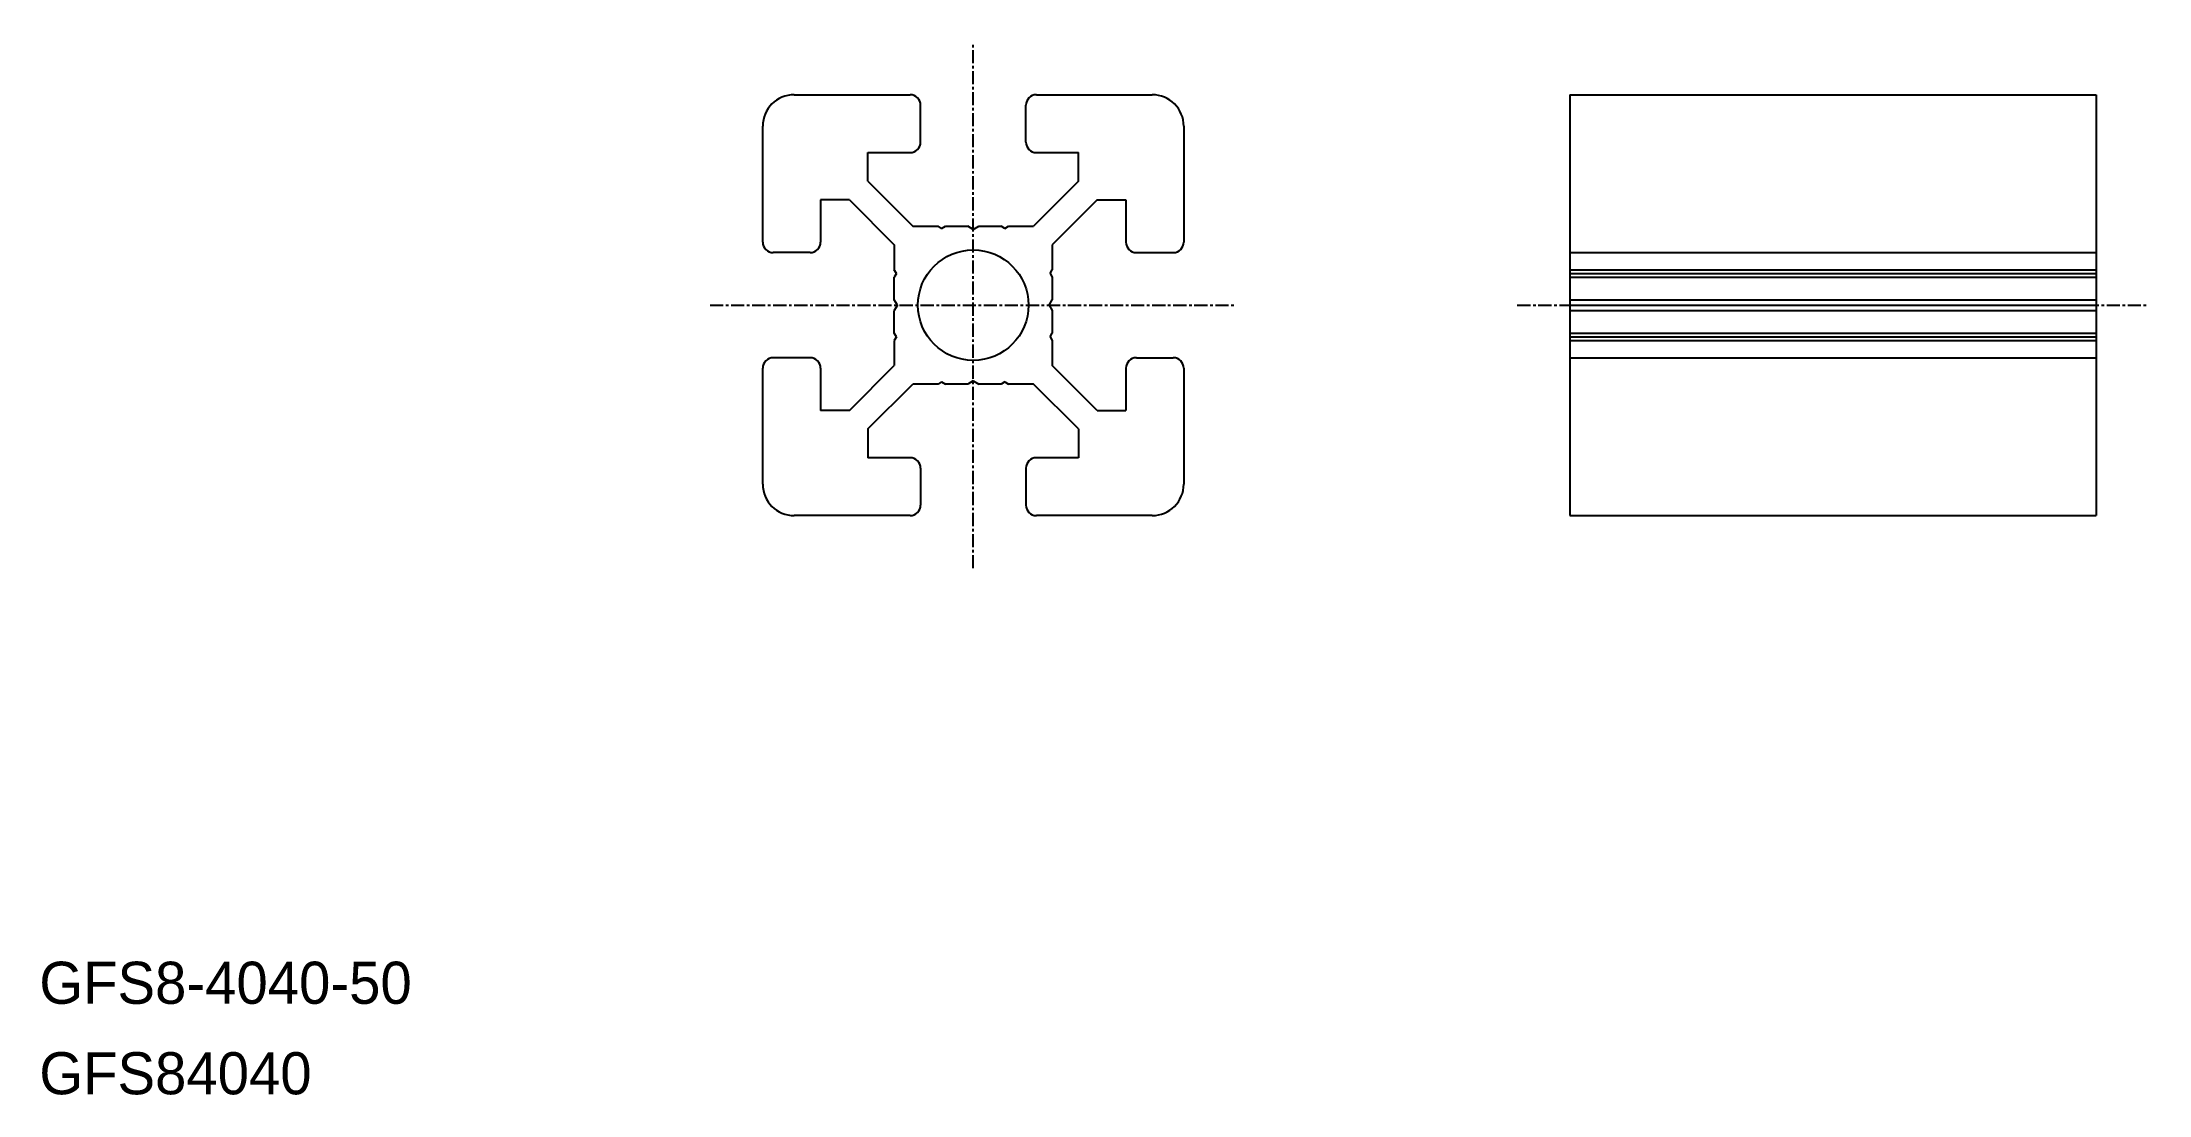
# Model space of a CAD drawing. Extents: x 0 to 200, y 0 to 100.
import ezdxf

# ---------------------------------------------------------------- set-up
doc = ezdxf.new("R2010")
doc.units = 0
doc.linetypes.add('CENTER', pattern=[2, 1.25, -0.25, 0.25, -0.25])
doc.layers.get('0').update_dxf_attribs({"linetype": 'CONTINUOUS'})
doc.layers.add('CENTER', color=1, linetype='CENTER')

msp = doc.modelspace()

# ---------------------------------------------------------------- linework, layer by layer
at = {"color": 7, "linetype": 'CONTINUOUS'}
for p, q in [((71.72, 95), (82.72, 95)), ((94.72, 95), (105.72, 95)), ((145.4, 95), (195.4, 95)), ((145.4, 95), (145.4, 55)), ((195.4, 95), (195.4, 55)), ((83.72, 90.5), (83.72, 94)), ((93.72, 90.5), (93.72, 94)), ((68.72, 81), (68.72, 92)), ((108.72, 92), (108.72, 81)), ((78.72, 86.77), (78.72, 89.5)), ((78.72, 89.5), (82.72, 89.5)), ((94.72, 89.5), (98.72, 89.5)), ((98.72, 86.77), (98.72, 89.5)), ((78.72, 86.77), (82.99, 82.5)), ((98.72, 86.77), (94.46, 82.5)), ((74.22, 85), (74.22, 81)), ((76.96, 85), (74.22, 85)), ((76.96, 85), (81.22, 80.73)), ((100.49, 85), (96.22, 80.73)), ((100.49, 85), (103.22, 85)), ((103.22, 85), (103.22, 81)), ((82.99, 82.5), (85.38, 82.5)), ((85.72, 82.3), (85.38, 82.5)), ((85.72, 82.3), (86.07, 82.5)), ((86.07, 82.5), (88.2, 82.5)), ((88.72, 82.2), (88.2, 82.5)), ((88.72, 82.2), (89.24, 82.5)), ((89.24, 82.5), (91.38, 82.5)), ((91.72, 82.3), (91.38, 82.5)), ((91.72, 82.3), (92.07, 82.5)), ((92.07, 82.5), (94.46, 82.5)), ((81.22, 80.73), (81.22, 78.35)), ((96.22, 80.73), (96.22, 78.35)), ((73.22, 80), (69.72, 80)), ((81.42, 78), (81.22, 78.35)), ((96.02, 78), (96.22, 78.35)), ((104.22, 80), (107.72, 80)), ((145.4, 80), (195.4, 80)), ((145.4, 78.35), (195.4, 78.35)), ((81.42, 78), (81.22, 77.65)), ((81.22, 75.52), (81.22, 77.65)), ((96.02, 78), (96.22, 77.65)), ((96.22, 77.65), (96.22, 75.52)), ((145.4, 78), (195.4, 78)), ((145.4, 77.65), (195.4, 77.65)), ((81.52, 75), (81.22, 75.52)), ((81.52, 75), (81.22, 74.48)), ((81.22, 72.35), (81.22, 74.48)), ((95.92, 75), (96.22, 75.52)), ((95.92, 75), (96.22, 74.48)), ((96.22, 74.48), (96.22, 72.35)), ((145.4, 75.52), (195.4, 75.52)), ((145.4, 75), (195.4, 75)), ((145.4, 74.48), (195.4, 74.48)), ((81.42, 72), (81.22, 72.35)), ((96.02, 72), (96.22, 72.35)), ((145.4, 72.35), (195.4, 72.35)), ((81.42, 72), (81.22, 71.65)), ((81.22, 71.65), (81.22, 69.27)), ((96.02, 72), (96.22, 71.65)), ((96.22, 71.65), (96.22, 69.27)), ((145.4, 72), (195.4, 72)), ((145.4, 71.65), (195.4, 71.65)), ((68.72, 58), (68.72, 69)), ((73.22, 70), (69.72, 70)), ((74.22, 69), (74.22, 65)), ((76.96, 65), (81.22, 69.27)), ((100.49, 65), (96.22, 69.27)), ((103.22, 69), (103.22, 65)), ((104.22, 70), (107.72, 70)), ((108.72, 69), (108.72, 58)), ((145.4, 70), (195.4, 70)), ((78.72, 63.23), (82.99, 67.5)), ((85.38, 67.5), (82.99, 67.5)), ((85.72, 67.7), (85.38, 67.5)), ((85.72, 67.7), (86.07, 67.5)), ((88.2, 67.5), (86.07, 67.5)), ((88.72, 67.8), (88.2, 67.5)), ((88.72, 67.8), (89.24, 67.5)), ((91.38, 67.5), (89.24, 67.5)), ((91.72, 67.7), (91.38, 67.5)), ((91.72, 67.7), (92.07, 67.5)), ((94.46, 67.5), (92.07, 67.5)), ((98.72, 63.23), (94.46, 67.5)), ((76.96, 65), (74.22, 65)), ((100.49, 65), (103.22, 65)), ((78.72, 63.23), (78.72, 60.5)), ((98.72, 63.23), (98.72, 60.5)), ((82.72, 60.5), (78.72, 60.5)), ((98.72, 60.5), (94.72, 60.5)), ((83.72, 59.5), (83.72, 56)), ((93.72, 59.5), (93.72, 56)), ((82.72, 55), (71.72, 55)), ((105.72, 55), (94.72, 55)), ((145.4, 55), (195.4, 55))]:
    msp.add_line(p, q, dxfattribs=at)
msp.add_circle((88.72, 75), 5.25, dxfattribs=at)
for centre, radius, start, end in [((71.72, 92), 3, 90, 180), ((82.72, 94), 1, 0, 90), ((94.72, 94), 1, 90, 180), ((105.72, 92), 3, 0, 90), ((82.72, 90.5), 1, 270, 0), ((94.72, 90.5), 1, 180, 270), ((69.72, 81), 1, 180, 270), ((73.22, 81), 1, 270, 0), ((104.22, 81), 1, 180, 270), ((107.72, 81), 1, 270, 0), ((69.72, 69), 1, 90, 180), ((73.22, 69), 1, 0, 90), ((104.22, 69), 1, 90, 180), ((107.72, 69), 1, 0, 90), ((82.72, 59.5), 1, 0, 90), ((94.72, 59.5), 1, 90, 180), ((71.72, 58), 3, 180, 270), ((105.72, 58), 3, 270, 0), ((82.72, 56), 1, 270, 0), ((94.72, 56), 1, 180, 270)]:
    msp.add_arc(centre, radius, start, end, dxfattribs=at)
at = {"layer": 'CENTER', "color": 1, "linetype": 'CENTER'}
for p, q in [((88.72, 50), (88.72, 100)), ((63.72, 75), (113.72, 75)), ((140.4, 75), (200.4, 75))]:
    msp.add_line(p, q, dxfattribs=at)

# ---------------------------------------------------------------- texts
at = {"color": 7, "linetype": 'CONTINUOUS'}
for s, p in [('GFS8-4040-50', (0, 8.6)), ('GFS84040', (0, 0))]:
    msp.add_text(s, height=4, dxfattribs=at).set_placement(p)

doc.saveas('drawing.dxf')
